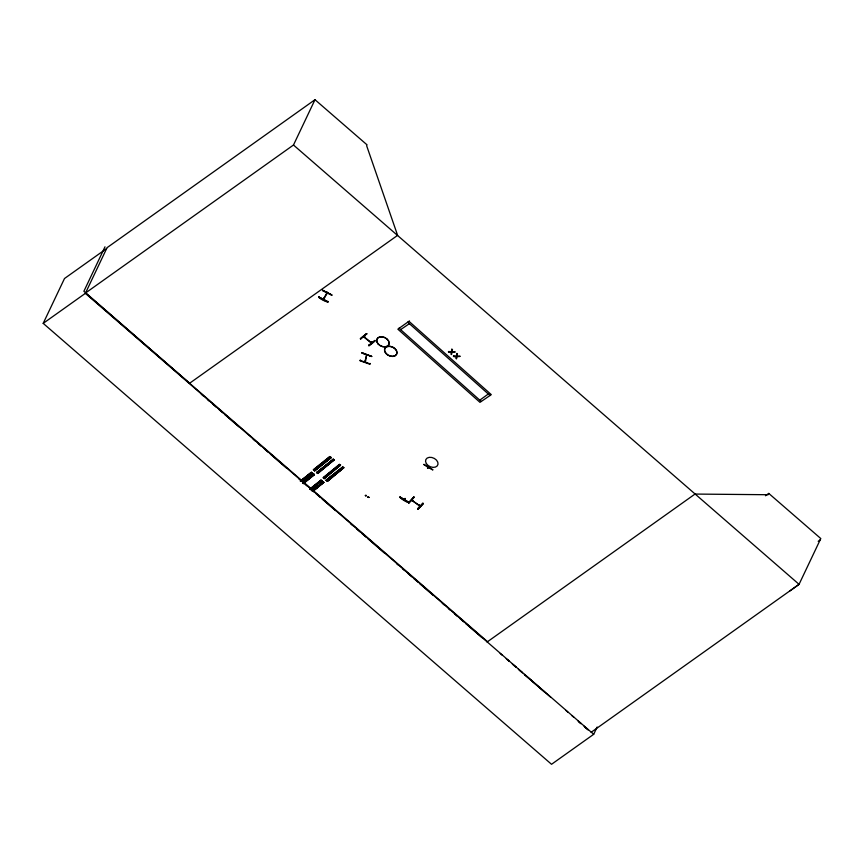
<?xml version="1.0" encoding="UTF-8"?>
<svg xmlns="http://www.w3.org/2000/svg" width="864" height="864" viewBox="0 0 864 864"><rect width="100%" height="100%" fill="white"/><g stroke="black" fill="none" stroke-linecap="round" stroke-linejoin="round"><path stroke-width="1.3" d="M405.065 498.377C404.86 500.872 404.341 497.837 404.806 498.96M405.151 499.262L404.622 499.813M428.047 467.683L427.475 467.921L428.274 466.711M365.234 362.156L365.645 360.882M411.458 500.364L412.366 501.023L412.808 500.353M420.044 506.207L419.083 505.602L419.494 504.9M361.93 352.922L371.79 356.389M448.546 351.497L451.321 351.745L451.915 349.034M451.462 351.918L450.932 354.089L451.516 354.596L452.11 351.929M453.524 355.806L456.289 356.054L456.883 353.354M456.44 356.238L455.911 358.409L456.494 358.916L457.078 356.249M455.101 351.81L451.958 351.756L452.498 349.542M460.08 356.119L456.937 356.076L457.466 353.862M323.287 299.225L323.903 298.145M327.564 292.55L326.873 293.76L326.959 292.874M361.876 353.063L371.736 356.54L362.048 352.674M364.878 361.93L366.617 354.823M365.256 362.081L366.66 355.082M370.17 363.463L369.9 364.241L360.029 360.774L360.31 359.986M367.826 497.264L369.068 497.47L368.15 496.778M360.126 360.418L370.008 363.841M423.76 464.573L432.724 469.962M323.59 299.495L323.557 298.728M428.35 467.597L427.561 467.813M364.943 361.346L365.31 360.763M597.143 727.024L593.698 734.292L551.534 764.294L43.2 323.363L64.498 278.521L106.661 248.519M104.998 246.802L83.884 291.276L189.605 383.26L397.613 235.354L366.628 145.681L367.027 144.839L314.993 99.706L107.06 247.676L85.363 293.36L43.2 323.363M487.544 641.693L85.536 292.993L293.479 145.022L314.993 99.706M318.946 296.611C317.563 297.842 328.072 303.329 328.266 301.471M322.456 290.531L331.981 295.034L322.672 290.153M323.557 298.49L323.309 299.268L326.873 292.95M324.022 298.966L324.27 298.199M326.549 293.598L327.262 292.226M327.586 292.388L323.633 299.43M360.223 338.71C374.069 327.91 360.817 337.738 360.817 338.731M364.889 336.82L364.327 337.435L364.684 336.992M366.833 333.828L360.634 339.098M366.908 333.85L366.282 333.86M374.9 340.362L375.116 341.01L369.036 345.892L368.766 345.168M370.872 342.004L370.786 342.63M370.732 342.576L371.25 341.712M370.861 342.295L371.401 341.723M371.952 342.176L371.304 343.094M311.364 487.901L313.934 490.201M399.406 327.758L399.146 328.32L481.248 401.468M408.175 321.797L407.905 322.358L490.018 395.518M409.19 321.494L491.292 394.643L479.974 402.343L397.861 329.184L409.45 320.933M448.373 351.864L449.161 352.026M453.341 356.184L454.14 356.346M400.162 496.649C398.704 497.794 408.823 503.896 409.115 502.049M423.878 464.303L432.842 469.714M409.072 502.664L413.683 497.124M413.716 497.135L408.488 502.729L409.147 502.675M427.507 467.964L428.134 466.711M414.31 497.102L413.651 497.156M428.63 466.83L427.874 468.094M417.658 508.853L423.176 503.582L418.036 509.22L417.733 508.529M417.56 508.896L422.896 502.956M488.808 393.638L479.779 400.162M790.096 590.836L799.06 584.334L820.8 538.553L768.766 493.42L768.15 494.726L694.991 494.068M318.578 297.324L327.91 302.162M399.74 497.34L408.694 502.74M408.899 502.459L400 496.973L408.953 502.373M408.974 503.053L414.083 497.362M412.592 500.818L411.685 500.159L419.915 506.153M419.094 505.559L420.228 506.012M423.198 503.604L418.036 509.209M366.379 495.58L365.774 495.979M368.982 497.405L367.74 497.297L368.442 496.8M368.593 345.535L374.782 340.61L368.69 345.492M331.193 457.661L314.658 470.869L314.15 470.459L330.588 457.164L331.214 457.661L314.701 470.891L313.891 470.243L330.448 457.034L329.821 456.538L313.427 469.854M330.448 457.034L313.74 469.908M302.173 481.064L312.239 473.083L311.31 472.338L300.305 481.151L311.602 472.327L314.237 474.476L303.35 483.635M313.848 470.2L330.34 456.98M300.532 481.216L311.332 472.392M301.655 480.643L311.71 472.673M314.442 470.47L330.977 457.272L314.518 470.534M301.828 480.794L311.818 472.748M301.882 480.838L312.228 473.083M303.782 482.382L313.708 474.163L302.432 482.89L313.718 474.055L314.204 474.552L303.221 483.408M303.707 482.188L313.459 474.12M303.955 482.522L314.237 474.476M316.602 472.457L333.385 459.238L316.926 472.511L317.92 473.483L334.217 459.745L317.704 473.137M333.342 459.227L316.926 472.511M303.296 483.602L314.312 474.811M317.034 472.802L333.634 459.637L333.094 459.238M333.634 459.637L317.12 472.856L316.526 472.392M317.38 473.083L333.774 459.767M317.628 473.072L334.163 459.864M340.016 464.854L323.428 478.008L340.016 464.854L339.39 464.346L323.32 477.716M323.233 477.652L339.725 464.432M309.884 488.992L320.933 480.211L323.806 482.296L312.865 491.411M310.154 489.067L321.17 480.136L321.646 480.632L310.738 489.672M323.687 478.224L340.6 464.962L324.302 478.699L323.676 478.202L340.546 465.08L324.194 478.634M310.23 489.262L320.911 480.2M310.295 489.294L321.678 480.557L310.619 489.445M310.457 489.445L321.678 480.557M312.012 490.72L323.287 481.874L312.401 491.033M323.255 481.95L312.228 490.752L323.806 482.285L312.768 491.184L310.165 488.959M326.095 480.2L343.008 466.938L326.711 480.676L326.084 480.168L342.619 467.024M326.171 480.265L342.954 467.057M312.8 491.216L323.795 482.393M326.873 480.827L343.786 467.564L327.488 481.302L343.732 467.683L326.862 480.794L327.488 481.302M343.764 467.726L327.272 480.946M818.186 541.307L820.174 539.86M487.058 642.038L695.488 493.722M765.482 495.763L768.766 493.42M591.127 732.305L799.06 584.334L293.479 145.022M400.615 329.627L409.374 323.676M371.477 343.192L363.658 336.852M411.728 500.224L420.131 505.958M448.988 352.404L451.289 352.285M453.956 356.713L456.268 356.605M451.926 352.307L454.928 352.177M456.905 356.627L459.896 356.497M329.864 456.613L313.34 469.789L313.956 470.264M322.531 290.39L331.852 295.261M366.412 495.407C363.42 495.212 368.183 495.936 365.267 495.493M363.874 336.647L371.747 343.008M310.468 473.224L313.124 475.373M320.036 481.043L322.693 483.181M305.683 477.058L308.329 479.207M315.252 484.877L317.898 487.026M304.56 477.954L307.217 480.103M314.14 485.773L316.786 487.912M303.577 478.753L306.234 480.902M313.146 486.572L315.803 488.711M302.465 479.65L305.111 481.799M312.034 487.458L314.68 489.607M451.732 349.412L452.315 349.92M456.71 353.732L457.294 354.229M85.363 293.36L593.698 734.292M201.323 394.189L203.353 395.95M207.425 399.481L209.455 401.242M212.501 403.888L216.572 407.419M218.603 409.18L222.674 412.711M224.705 414.472L238.939 426.827M253.184 439.171L255.215 440.942M258.26 443.588L261.317 446.234M264.362 448.88L268.434 452.401M270.464 454.172L286.74 468.277M298.933 478.861L300.974 480.632M305.035 484.153L307.076 485.924M310.122 488.57L314.194 492.091M316.224 493.862L320.296 497.383M322.326 499.154L335.545 510.613M350.795 523.854L352.836 525.614M356.897 529.146L359.953 531.792M361.984 533.552L366.055 537.084M368.086 538.844L384.35 552.96M396.554 563.544L398.596 565.304M402.656 568.836L404.687 570.596M407.743 573.242L411.815 576.774M413.845 578.534L417.906 582.066M419.947 583.826L433.166 595.296M442.314 603.234L444.355 604.994M448.416 608.526L450.446 610.286M454.518 613.818L457.574 616.464M459.605 618.224L463.666 621.756M465.707 623.516L481.972 637.632M500.191 653.432L502.211 655.193M506.25 658.692L509.285 661.327L507.233 659.588M512.32 663.952L516.359 667.462L513.281 664.859M518.378 669.211L522.418 672.71M524.437 674.471L550.714 697.259M565.866 710.402L567.886 712.152M571.925 715.662L573.944 717.412M577.994 720.922L581.018 723.546M584.053 726.17L588.092 729.68M519.34 670.118L522.364 672.754M524.383 674.514L544.558 692.064M578.848 721.904L580.867 723.654M584.896 727.164L587.93 729.799M301.795 480.092L304.366 482.393L301.795 480.092M318.794 296.935L328.082 301.838L318.773 296.978M385.744 353.333A6.556 4.633 25.4 0 0 396.479 354.521A6.556 4.633 25.4 0 0 389.88 346.432A6.556 4.633 25.4 0 0 385.744 353.333M385.819 353.16A6.566 4.633 25.4 0 0 396.565 354.348A6.566 4.633 25.4 0 0 389.956 346.248A6.566 4.633 25.4 0 0 385.819 353.16M426.362 463.59A6.566 4.633 25.4 0 0 437.206 465.944A6.566 4.633 25.4 0 0 431.827 457.477A6.566 4.633 25.4 0 0 426.362 463.59M377.957 343.721A6.556 4.633 25.4 0 0 388.692 344.909A6.556 4.633 25.4 0 0 382.093 336.82A6.556 4.633 25.4 0 0 377.957 343.721A6.556 4.633 25.4 0 0 388.681 344.93A6.556 4.633 25.4 0 0 382.082 336.841A6.556 4.633 25.4 0 0 377.946 343.742"/></g></svg>
